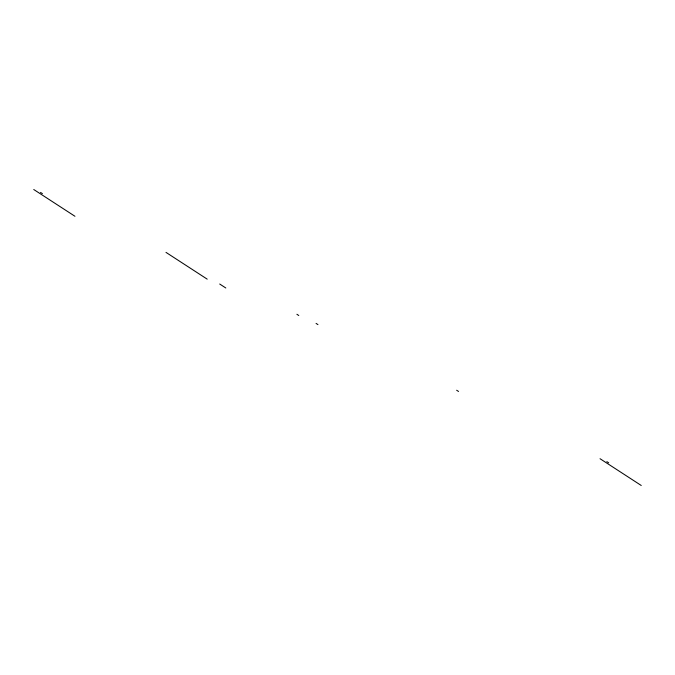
<?xml version="1.0" encoding="UTF-8"?>
<svg xmlns="http://www.w3.org/2000/svg" width="675" height="675" viewBox="0 0 675 675"><rect width="100%" height="100%" fill="white"/><g stroke="black" fill="none" stroke-linecap="round" stroke-linejoin="round"><path stroke-width="1.01" d="M606.825 461.624L608.715 462.847M600.041 458.722L641.25 485.485M456.654 390.234L458.536 391.458M316.069 323.401L317.95 324.624M296.899 314.28L298.78 315.503M219.704 284.023L225.813 287.989M165.991 252.382L207.2 279.146M40.525 192.409L42.415 193.632M33.75 189.515L74.959 216.278"/></g></svg>
